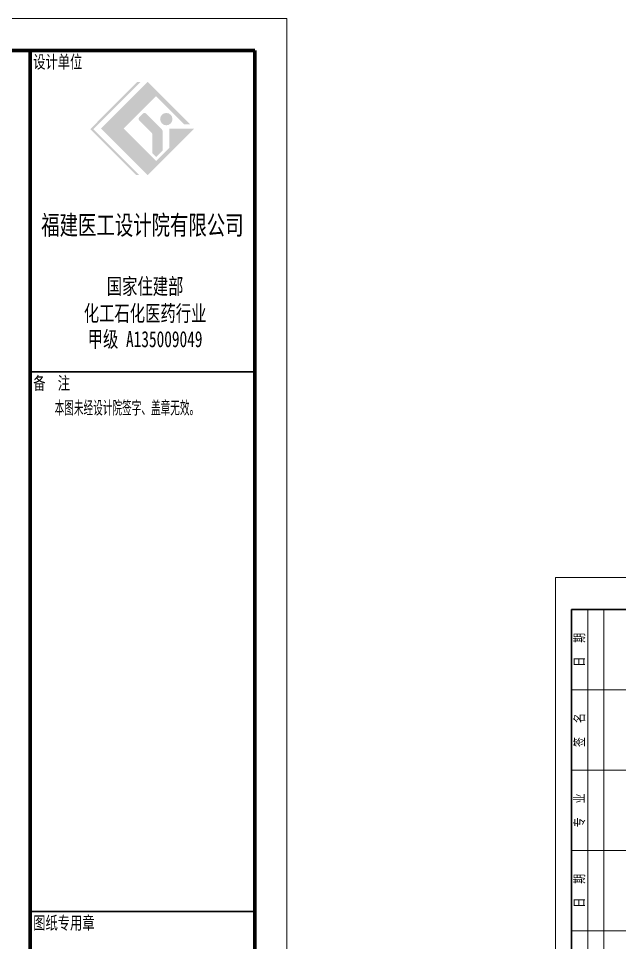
# Model space of a CAD drawing. Extents: x 3968514 to 5230306, y -516551 to -228246.
# Drawn here: x 4145996 to 4164713, y -328914 to -300153 of the extents above; entities that cross this region are included whole.
import ezdxf

# ---------------------------------------------------------------- set-up
doc = ezdxf.new("R2010")
doc.units = 0
doc.header["$LTSCALE"] = 1000
doc.header["$MEASUREMENT"] = 0
doc.layers.add('FRAME', color=3, linetype='Continuous', lineweight=18)
doc.styles.add('DXFS', font='txt.shx', dxfattribs={"width": 0.7, "bigfont": 'dxfs.shx'})
doc.styles.add('FRAME', font='simhei.ttf', dxfattribs={"width": 0.7})

# ---------------------------------------------------------------- blocks, each defined once
blk = doc.blocks.new('2')
at = {"layer": 'FRAME', "lineweight": 18}
for p, q in [((173218, -30373), (173218, -72373)), ((232618, -30373), (173218, -30373))]:
    blk.add_line(p, q, dxfattribs=at)
at = {"layer": 'FRAME', "lineweight": 35}
for p, q in [((175718, -31373), (173718, -31373)), ((173718, -31373), (173718, -53873))]:
    blk.add_line(p, q, dxfattribs=at)
at = {"layer": 'FRAME', "lineweight": 18}
for points in [[(174218, -53873), (174218, -31373)], [(174718, -53873), (174718, -31373)], [(175718, -33873), (173718, -33873)], [(175718, -36373), (173718, -36373)], [(175718, -38873), (173718, -38873)], [(175718, -41373), (173718, -41373)]]:
    blk.add_lwpolyline(points, dxfattribs=at)
at = {"layer": 'FRAME', "char_height": 350, "attachment_point": 5, "rotation": 90, "style": 'DXFS'}
for s, insert, width in [('日  期', (173968, -32623), 1132.5), ('签  名   ', (173968, -35123), 1185), ('专  业', (173968, -37623), 1132.5), ('日  期', (173968, -40123), 1132.5)]:
    blk.add_mtext(s, dxfattribs=dict(at, insert=insert, width=width))
blk = doc.blocks.new('A$C0B803521')
at = {"layer": 'FRAME'}
h = blk.add_hatch(color=256, dxfattribs=at)
h.paths.add_polyline_path([(-21025, 90227), (-20017, 91236), (-19135, 90354), (-18955, 90354), (-20278, 91677), (-21728, 90227), (-20278, 88777), (-18828, 90227), (-19604, 90227), (-19604, 89631), (-20017, 89218)], flags=0)
edge = h.paths.add_edge_path(flags=0)
edge.add_arc((-20199, 90039), 69.1, 0, 45, ccw=False)
edge.add_line((-20130, 90039), (-20130, 89455))
edge.add_line((-20130, 89455), (-20014, 89339))
edge.add_line((-20014, 89339), (-19815, 89537))
edge.add_line((-19815, 89537), (-19815, 90148))
edge.add_arc((-19884, 90148), 69.1, 360, 405)
edge.add_line((-19835, 90197), (-20329, 90690))
edge.add_arc((-20378, 90642), 69.1, 45, 135)
edge.add_line((-20426, 90690), (-20541, 90576))
edge.add_arc((-20492, 90527), 69.1, 135, 225)
edge.add_line((-20541, 90478), (-20150, 90088))
edge = h.paths.add_edge_path(flags=0)
edge.add_arc((-19698, 90520), 192, 0, 180)
edge.add_arc((-19698, 90520), 192, 180, 360)
h.paths.add_polyline_path([(-20637, 88777), (-20539, 88777), (-21971, 90208), (-20502, 91677), (-20600, 91677), (-22068, 90208)], flags=0)
at = {"layer": 'FRAME', "lineweight": 18}
for p, q in [((-15943, 93652), (-100043, 93652)), ((-15943, 34252), (-15943, 93652))]:
    blk.add_line(p, q, dxfattribs=at)
at = {"layer": 'FRAME', "lineweight": 140}
for p, q in [((-16943, 92652), (-97543, 92652)), ((-16943, 35252), (-16943, 92652))]:
    blk.add_line(p, q, dxfattribs=at)
at = {"layer": 'FRAME', "lineweight": 70}
blk.add_line((-23943, 92652), (-23943, 35252), dxfattribs=at)
at = {"layer": 'FRAME', "lineweight": 35}
for p, q in [((-23943, 82652), (-16943, 82652)), ((-16943, 65852), (-23943, 65852))]:
    blk.add_line(p, q, dxfattribs=at)
at = {"layer": 'FRAME', "style": 'FRAME'}
for s, insert, char_height, width, attachment_point in [('设计单位', (-23843, 92502), 400, 2368.14, 1), ('福建医工设计院有限公司', (-20443, 87187), 600, 9859.32, 5), ('国家住建部', (-20359, 85288), 500, 2944.75, 5), ('化工石化医药行业', (-20359, 84447), 500, 4781.36, 5), ('甲级 A135009049', (-20359, 83644), 500, 4439.66, 5), ('备  注', (-23843, 82502), 400, 1758.31, 1), ('{\\W0.55;本图未经设计院签字、盖章无效。}', (-23176, 81291), 400, 6834.92, 7), ('图纸专用章', (-23843, 65702), 400, 2928.14, 1)]:
    blk.add_mtext(s, dxfattribs=dict(at, insert=insert, char_height=char_height, width=width, attachment_point=attachment_point))

msp = doc.modelspace()

# ---------------------------------------------------------------- block references
msp.add_blockref('A$C0B803521', (4170297.64127, -393805.3043))
at = {"layer": 'FRAME'}
msp.add_blockref('2', (3989503.62973, -287180.12051), dxfattribs=at)

doc.saveas('drawing.dxf')
